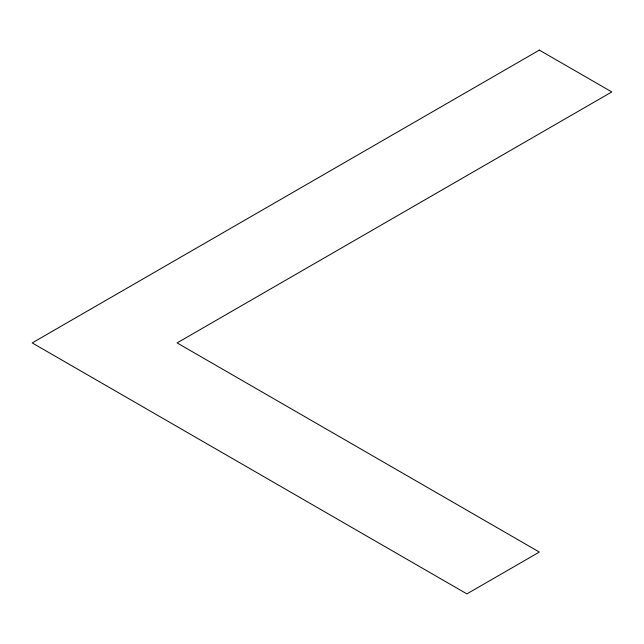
<?xml version="1.0" encoding="UTF-8"?>
<svg xmlns="http://www.w3.org/2000/svg" width="644" height="644" viewBox="0 0 644 644"><rect width="100%" height="100%" fill="white"/><g stroke="black" fill="none" stroke-linecap="round" stroke-linejoin="round"><path stroke-width="0.97" d="M539.35 50.111L32.2 342.914L466.9 593.889L539.35 552.061L177.1 342.914L611.8 91.939L539.35 50.111"/></g></svg>
